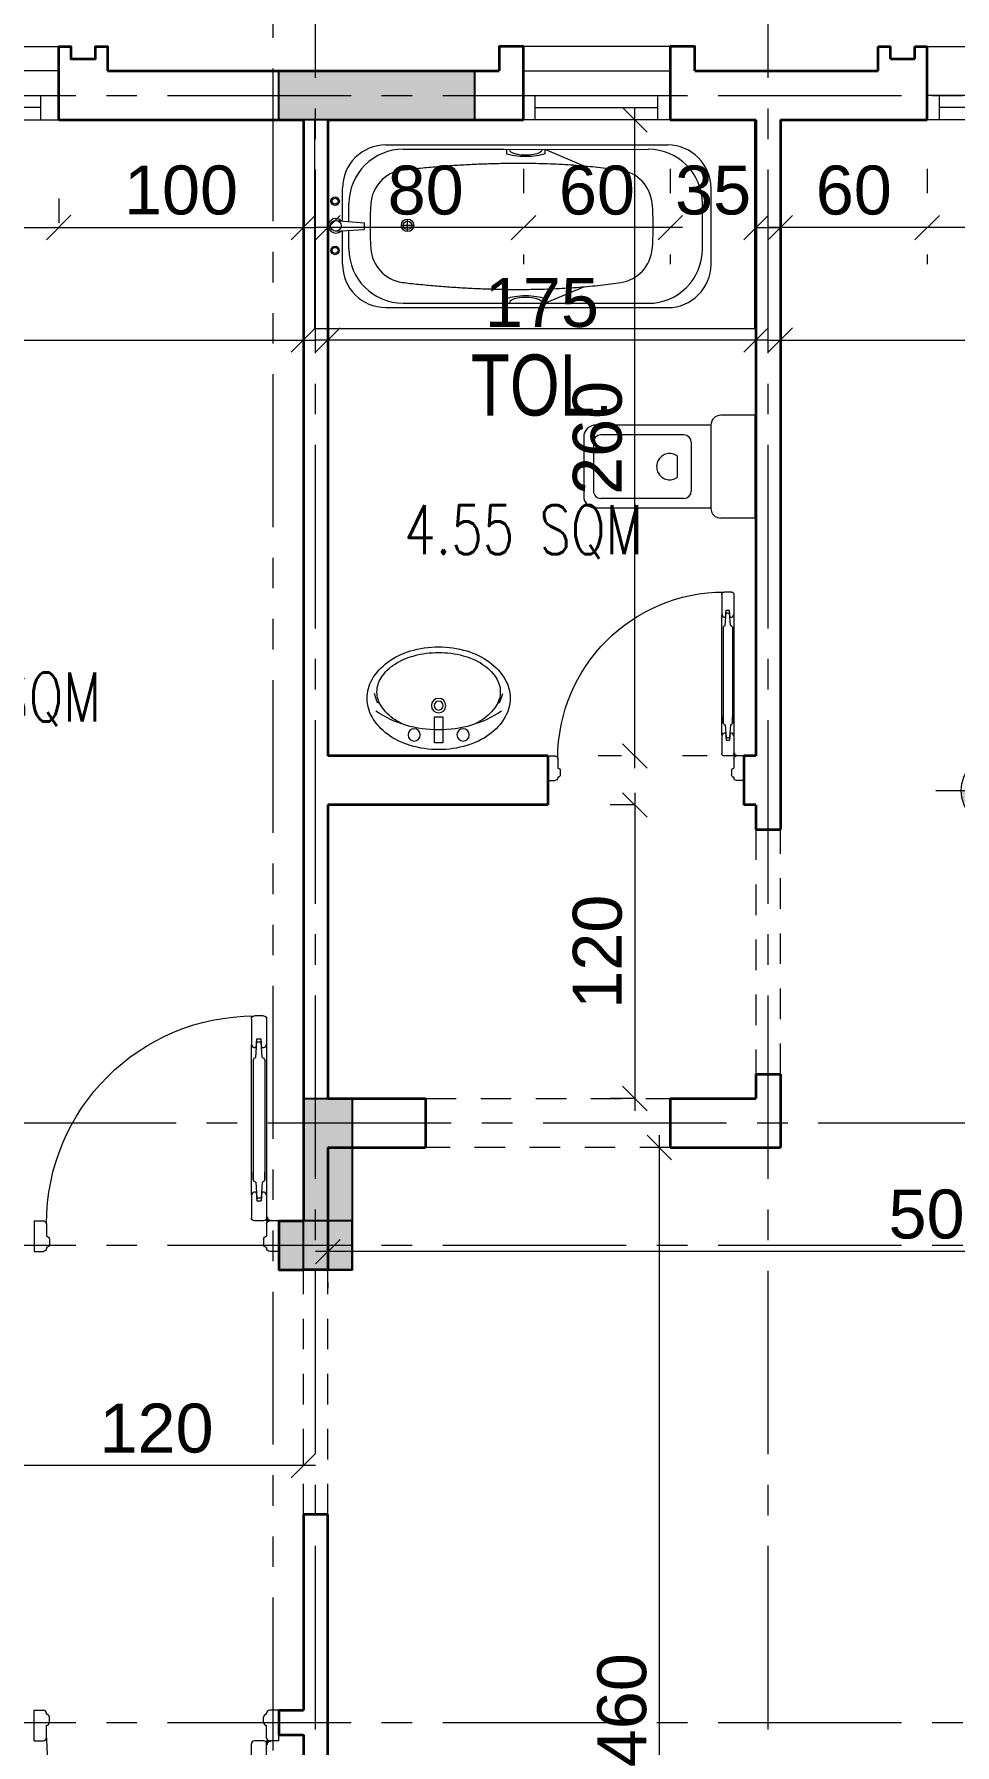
# Model space of a CAD drawing. Header units: millimetres. Extents: x -11627 to -10952, y 10244 to 10588.
# Drawn here: x -11396.24 to -11392.48, y 10465.58 to 10472.58 of the extents above; entities that cross this region are included whole.
import ezdxf

# ---------------------------------------------------------------- set-up
doc = ezdxf.new("R2010")
doc.units = ezdxf.units.MM
doc.header["$PDMODE"] = 35
for name, pattern in [('DOT', [0.25, 0, -0.25]), ('GROUND FLOOR XREF - option 3$0$FATHER FR$0$CENTER2', [1.125, 0.75, -0.125, 0.125, -0.125]), ('HIDDEN2', [0.1875, 0.125, -0.0625]), ('PHANTOM2', [1.25, 0.625, -0.125, 0.125, -0.125, 0.125, -0.125])]:
    doc.linetypes.add(name, pattern=pattern)
doc.layers.get('0').update_dxf_attribs({"lineweight": 5})
doc.layers.get('DEFPOINTS').update_dxf_attribs({"lineweight": 5})
for name, color, linetype, lineweight in [('A-AXIS LINE', 8, 'GROUND FLOOR XREF - option 3$0$FATHER FR$0$CENTER2', 0), ('A-GEN DIMS INTERNAL', 86, 'Continuous', 5), ('A-TEXT', 3, 'Continuous', 13), ('DIM IN', 191, 'Continuous', 5), ('DOORS', 30, 'Continuous', 9), ('hidden', 251, 'HIDDEN2', 5), ('PRO', 233, 'Continuous', 0), ('S-COL HATCH', 5, 'Continuous', 15), ('SANIT', 241, 'Continuous', 0), ('SECTION', 3, 'PHANTOM2', 5), ('STAIR', 34, 'Continuous', 5), ('SYMBOLS LEVEL', 233, 'Continuous', 5), ('text1', 32, 'Continuous', 9), ('WALLS', 4, 'Continuous', 35), ('Window', 57, 'Continuous', 13), ('WINDOWS', 57, 'Continuous', 13)]:
    doc.layers.add(name, color=color, linetype=linetype, lineweight=lineweight)
for name, color, linetype in [('A-SECTION LINE', 230, 'GROUND FLOOR XREF - option 3$0$FATHER FR$0$CENTER2'), ('col1', 6, 'Continuous'), ('INSERT TEXT', 1, 'Continuous')]:
    doc.layers.add(name, color=color, linetype=linetype)
doc.styles.add('GROUND FLOOR XREF - option 3$0$STYLE1', font='arial.ttf', dxfattribs={"height": 0.2})
doc.styles.add('SIMPLEX', font='romans.shx', dxfattribs={"width": 0.75})
doc.dimstyles.new('DIM 100', dxfattribs={"dimtxt": 0.2, "dimasz": 0.1, "dimexe": 0.15, "dimexo": 0.2, "dimgap": 0.05, "dimtad": 1, "dimdec": 0, "dimlfac": 100, "dimzin": 1, "dimdsep": 46, "dimtxsty": 'GROUND FLOOR XREF - option 3$0$STYLE1', "dimblk": 'OBLIQUE', "dimcen": 0.02, "dimdle": 0.05, "dimclrd": 256, "dimclre": 6, "dimclrt": 3, "dimadec": 1, "dimazin": 0, "dimtfac": 0.9, "dimtdec": 0, "dimtix": 1, "dimtofl": 0, "dimtmove": 2, "dimatfit": 3, "dimldrblk": 'ARCHTICK', "dimfxl": 1, "dimtolj": 1, "dimtzin": 12, "dimlwd": -1, "dimlwe": -1, "dimarcsym": 0})

# ---------------------------------------------------------------- blocks, each defined once
blk = doc.blocks.new('GLA')
at = {"layer": 'WALLS'}
for p, q in [((211.3978, -544.4551), (211.4478, -544.4551)), ((211.3978, -544.5551), (211.3978, -544.4551)), ((211.4478, -544.5051), (211.4478, -544.4551)), ((211.5478, -544.5051), (211.5478, -544.4551)), ((211.5478, -544.4551), (211.5978, -544.4551)), ((211.5978, -544.7551), (211.5978, -544.4551)), ((213.5978, -544.7551), (213.5978, -544.4551)), ((213.6478, -544.4551), (213.5978, -544.4551)), ((213.6478, -544.5051), (213.6478, -544.4551)), ((213.7478, -544.5051), (213.7478, -544.4551)), ((213.7978, -544.4551), (213.7478, -544.4551)), ((213.7978, -544.5551), (213.7978, -544.4551)), ((211.4478, -544.5051), (211.5478, -544.5051)), ((213.7478, -544.5051), (213.6478, -544.5051))]:
    blk.add_line(p, q, dxfattribs=at)
at = {"layer": 'WINDOWS'}
for p, q in [((211.5978, -544.4551), (213.5978, -544.4551)), ((213.5978, -544.6551), (211.5978, -544.6551)), ((211.6478, -544.7551), (211.6478, -544.6551)), ((213.5478, -544.7551), (213.5478, -544.6551)), ((213.5978, -544.7551), (211.5978, -544.7551)), ((213.5478, -544.7051), (211.6478, -544.7051))]:
    blk.add_line(p, q, dxfattribs=at)
blk = doc.blocks.new('D-P-10-80')
at = {"color": 0}
for p, q in [((0.04, 0.76), (0.04, 0.6753)), ((0.05, 0.77), (0.08, 0.77)), ((0.09, 0.76), (0.09, 0.6753)), ((0.043, 0.6753), (0.04, 0.6753)), ((0.04, 0.6753), (0.04, 0.1853)), ((0.0542, 0.6339), (0.0577, 0.6853)), ((0.0559, 0.6657), (0.0578, 0.6953)), ((0.0723, 0.6853), (0.0577, 0.6853)), ((0.0722, 0.6953), (0.0578, 0.6953)), ((0.0741, 0.6657), (0.0722, 0.6953)), ((0.0758, 0.6339), (0.0723, 0.6853)), ((0.087, 0.6753), (0.09, 0.6753)), ((0.09, 0.1853), (0.09, 0.6753)), ((0.0462, 0.6273), (0.0462, 0.2333)), ((0.0477, 0.6273), (0.0462, 0.6273)), ((0.0823, 0.6273), (0.0837, 0.6273)), ((0.0837, 0.6273), (0.0837, 0.2333)), ((0.0462, 0.2333), (0.0462, 0.2594)), ((0.0477, 0.2333), (0.0462, 0.2333)), ((0.0542, 0.2267), (0.0577, 0.1753)), ((0.0758, 0.2267), (0.0723, 0.1753)), ((0.0823, 0.2333), (0.0837, 0.2333)), ((0.0837, 0.2333), (0.0837, 0.2594)), ((0.043, 0.1853), (0.04, 0.1853)), ((0.04, 0.1853), (0.04, 0.11)), ((0.0559, 0.1949), (0.0578, 0.1653)), ((0.0723, 0.1753), (0.0577, 0.1753)), ((0.0741, 0.1949), (0.0722, 0.1653)), ((0.087, 0.1853), (0.09, 0.1853)), ((0.09, 0.1853), (0.09, 0.11)), ((0.0385, 0.1125), (0.039, 0.1125)), ((0.0722, 0.1653), (0.0578, 0.1653)), ((0, 0.1), (0.03, 0.1)), ((0, 0.1), (0, 0)), ((0.0275, 0.1015), (0.0275, 0.101)), ((0.0285, 0.1025), (0.0365, 0.1025)), ((0.0285, 0.1), (0.0375, 0.1)), ((0.0332, 0.1025), (0.0355, 0.1025)), ((0.0365, 0.1025), (0.0348, 0.1025)), ((0.0375, 0.1115), (0.0375, 0.1035)), ((0.0375, 0.1045), (0.0375, 0.1035)), ((0.0418, 0.1025), (0.0375, 0.1025)), ((0.0375, 0.1025), (0.0375, 0.0981)), ((0.04, 0.1115), (0.04, 0.1025)), ((0.04, 0.09), (0.04, 0.05)), ((0.05, 0.1), (0.08, 0.1)), ((0.76, 0.09), (0.76, 0.05)), ((0.8, 0.1), (0.77, 0.1)), ((0.8, 0.1), (0.8, 0)), ((0, 0), (0.03, 0)), ((0.04, 0.05), (0.04, 0.05)), ((0.04, 0.013), (0.04, 0.01)), ((0.05, 0.04), (0.05, 0.023)), ((0.75, 0.04), (0.75, 0.023)), ((0.76, 0.05), (0.76, 0.05)), ((0.76, 0.013), (0.76, 0.01)), ((0.8, 0), (0.77, 0))]:
    blk.add_line(p, q, dxfattribs=at)
for radius in [0.00367, 0.00201]:
    blk.add_circle((0.0375, 0.1025), radius, dxfattribs=at)
for centre, radius, start, end in [((0.05, 0.76), 0.01, 90, 180), ((0.08, 0.76), 0.01, 0, 90), ((0.08, 0.09), 0.68, 0, 90), ((0.053, 0.6753), 0.01, 180, 286.6378), ((0.077, 0.6753), 0.01, 253.3622, 0), ((0.0542, 0.6273), 0.00659, 89.3814, 180.0004), ((0.0757, 0.6273), 0.00659, 359.9999, 90.6186), ((0.0542, 0.2333), 0.00659, 179.9996, 270.6186), ((0.0757, 0.2333), 0.00659, 269.3814, 0.0001), ((0.053, 0.1853), 0.01, 73.3622, 180), ((0.077, 0.1853), 0.01, 0, 106.6378), ((0.0385, 0.1115), 0.001, 90, 180), ((0.039, 0.1115), 0.001, 0, 90), ((0.0285, 0.1015), 0.001, 90, 180), ((0.0285, 0.101), 0.001, 180, 270), ((0.03, 0.09), 0.01, 0, 90), ((0.0365, 0.1035), 0.001, 270, 0), ((0.0375, 0.1025), 0.0025, 270, 0), ((0.05, 0.11), 0.01, 180, 270), ((0.08, 0.11), 0.01, 270, 0), ((0.77, 0.09), 0.01, 90, 180), ((0.03, 0.01), 0.01, 270, 0), ((0.04, 0.04), 0.01, 0, 90), ((0.04, 0.023), 0.01, 270, 0), ((0.76, 0.04), 0.01, 90, 180), ((0.76, 0.023), 0.01, 180, 270), ((0.77, 0.01), 0.01, 180, 270)]:
    blk.add_arc(centre, radius, start, end, dxfattribs=at)
blk = doc.blocks.new('_Oblique')
at = {"color": 0, "linetype": 'ByBlock', "lineweight": -2}
blk.add_line((-0.5, -0.5), (0.5, 0.5), dxfattribs=at)
blk = doc.blocks.new('*D910')
at = {"layer": 'A-GEN DIMS INTERNAL', "color": 6, "linetype": 'DOT', "transparency": 16777216}
for p, q in [((-11399.1414, 10471.5256), (-11399.1414, 10471.4756)), ((-11395.1414, 10471.5256), (-11395.1414, 10471.4756))]:
    blk.add_line(p, q, dxfattribs=at)
at = {"layer": 'A-GEN DIMS INTERNAL', "transparency": 16777216}
blk.add_line((-11399.1914, 10471.3256), (-11395.0914, 10471.3256), dxfattribs=at)
at = {"layer": 'DEFPOINTS', "color": 0, "transparency": 16777216}
for p in [(-11399.1414, 10471.3256), (-11395.1414, 10471.3256), (-11395.1414, 10471.3256)]:
    blk.add_point(p, dxfattribs=at)
at = {"layer": 'A-GEN DIMS INTERNAL', "transparency": 16777216, "xscale": 0.1, "yscale": 0.1, "zscale": 0.1, "rotation": 180}
blk.add_blockref('_Oblique', (-11399.1414, 10471.3256), dxfattribs=at)
at = {"layer": 'A-GEN DIMS INTERNAL', "transparency": 16777216, "xscale": 0.1, "yscale": 0.1, "zscale": 0.1}
blk.add_blockref('_Oblique', (-11395.1414, 10471.3256), dxfattribs=at)
at = {"layer": 'A-GEN DIMS INTERNAL', "color": 3, "transparency": 16777216, "insert": (-11397.1414, 10471.4777), "char_height": 0.2, "attachment_point": 5, "style": 'GROUND FLOOR XREF - option 3$0$STYLE1'}
blk.add_mtext('\\A1;400', dxfattribs=at)
blk = doc.blocks.new('_ArchTick')
at = {"color": 0, "linetype": 'ByBlock', "const_width": 0.15}
blk.add_lwpolyline([(-0.5, -0.5), (0.5, 0.5)], dxfattribs=at)
blk = doc.blocks.new('*D913')
at = {"layer": 'A-GEN DIMS INTERNAL', "color": 6, "linetype": 'DOT', "transparency": 16777216}
for p, q in [((-11393.1914, 10471.5256), (-11393.1914, 10471.4756)), ((-11390.1914, 10471.5256), (-11390.1914, 10471.4756))]:
    blk.add_line(p, q, dxfattribs=at)
at = {"layer": 'A-GEN DIMS INTERNAL', "transparency": 16777216}
blk.add_line((-11393.2414, 10471.3256), (-11390.1414, 10471.3256), dxfattribs=at)
at = {"layer": 'DEFPOINTS', "color": 0, "transparency": 16777216}
for p in [(-11393.1914, 10471.3256), (-11390.1914, 10471.3256), (-11390.1914, 10471.3256)]:
    blk.add_point(p, dxfattribs=at)
at = {"layer": 'A-GEN DIMS INTERNAL', "transparency": 16777216, "xscale": 0.1, "yscale": 0.1, "zscale": 0.1, "rotation": 180}
blk.add_blockref('_Oblique', (-11393.1914, 10471.3256), dxfattribs=at)
at = {"layer": 'A-GEN DIMS INTERNAL', "transparency": 16777216, "xscale": 0.1, "yscale": 0.1, "zscale": 0.1}
blk.add_blockref('_Oblique', (-11390.1914, 10471.3256), dxfattribs=at)
at = {"layer": 'A-GEN DIMS INTERNAL', "color": 3, "transparency": 16777216, "insert": (-11391.6914, 10471.4777), "char_height": 0.2, "attachment_point": 5, "style": 'GROUND FLOOR XREF - option 3$0$STYLE1'}
blk.add_mtext('\\A1;300', dxfattribs=at)
blk = doc.blocks.new('*D914')
at = {"layer": 'A-GEN DIMS INTERNAL', "color": 6, "linetype": 'DOT', "transparency": 16777216}
for p, q in [((-11396.3414, 10466.7256), (-11396.3414, 10466.8752)), ((-11395.1414, 10466.7256), (-11395.1414, 10466.8752))]:
    blk.add_line(p, q, dxfattribs=at)
at = {"layer": 'A-GEN DIMS INTERNAL', "transparency": 16777216}
blk.add_line((-11395.0914, 10466.7252), (-11396.3914, 10466.7252), dxfattribs=at)
at = {"layer": 'DEFPOINTS', "color": 0, "transparency": 16777216}
for p in [(-11396.3414, 10466.7252), (-11396.3414, 10466.5256), (-11395.1414, 10466.5256)]:
    blk.add_point(p, dxfattribs=at)
at = {"layer": 'A-GEN DIMS INTERNAL', "transparency": 16777216, "xscale": 0.1, "yscale": 0.1, "zscale": 0.1, "rotation": 180}
blk.add_blockref('_Oblique', (-11396.3414, 10466.7252), dxfattribs=at)
at = {"layer": 'A-GEN DIMS INTERNAL', "transparency": 16777216, "xscale": 0.1, "yscale": 0.1, "zscale": 0.1}
blk.add_blockref('_Oblique', (-11395.1414, 10466.7252), dxfattribs=at)
at = {"layer": 'A-GEN DIMS INTERNAL', "color": 3, "transparency": 16777216, "insert": (-11395.7414, 10466.8773), "char_height": 0.2, "attachment_point": 5, "style": 'GROUND FLOOR XREF - option 3$0$STYLE1'}
blk.add_mtext('\\A1;120', dxfattribs=at)
blk = doc.blocks.new('*D918')
at = {"layer": 'A-GEN DIMS INTERNAL', "color": 6, "linetype": 'DOT', "transparency": 16777216}
for p, q in [((-11392.5914, 10472.0256), (-11392.5914, 10471.6352)), ((-11390.5914, 10472.0256), (-11390.5914, 10471.6352))]:
    blk.add_line(p, q, dxfattribs=at)
at = {"layer": 'A-GEN DIMS INTERNAL', "transparency": 16777216}
blk.add_line((-11390.5414, 10471.7852), (-11392.6414, 10471.7852), dxfattribs=at)
at = {"layer": 'DEFPOINTS', "color": 0, "transparency": 16777216}
for p in [(-11392.5914, 10472.2256), (-11390.5914, 10472.2256), (-11392.5914, 10471.7852)]:
    blk.add_point(p, dxfattribs=at)
at = {"layer": 'A-GEN DIMS INTERNAL', "transparency": 16777216, "xscale": 0.1, "yscale": 0.1, "zscale": 0.1, "rotation": 180}
blk.add_blockref('_Oblique', (-11392.5914, 10471.7852), dxfattribs=at)
at = {"layer": 'A-GEN DIMS INTERNAL', "transparency": 16777216, "xscale": 0.1, "yscale": 0.1, "zscale": 0.1}
blk.add_blockref('_Oblique', (-11390.5914, 10471.7852), dxfattribs=at)
at = {"layer": 'A-GEN DIMS INTERNAL', "color": 3, "transparency": 16777216, "insert": (-11391.5914, 10471.9373), "char_height": 0.2, "attachment_point": 5, "style": 'GROUND FLOOR XREF - option 3$0$STYLE1'}
blk.add_mtext('\\A1;200', dxfattribs=at)
blk = doc.blocks.new('*D919')
at = {"layer": 'A-GEN DIMS INTERNAL', "color": 6, "linetype": 'DOT', "transparency": 16777216}
for p, q in [((-11393.1914, 10472.0256), (-11393.1914, 10471.6352)), ((-11392.5914, 10472.0256), (-11392.5914, 10471.6352))]:
    blk.add_line(p, q, dxfattribs=at)
at = {"layer": 'A-GEN DIMS INTERNAL', "transparency": 16777216}
blk.add_line((-11392.5414, 10471.7852), (-11393.2414, 10471.7852), dxfattribs=at)
at = {"layer": 'DEFPOINTS', "color": 0, "transparency": 16777216}
for p in [(-11393.1914, 10472.2256), (-11392.5914, 10472.2256), (-11393.1914, 10471.7852)]:
    blk.add_point(p, dxfattribs=at)
at = {"layer": 'A-GEN DIMS INTERNAL', "transparency": 16777216, "xscale": 0.1, "yscale": 0.1, "zscale": 0.1, "rotation": 180}
blk.add_blockref('_Oblique', (-11393.1914, 10471.7852), dxfattribs=at)
at = {"layer": 'A-GEN DIMS INTERNAL', "transparency": 16777216, "xscale": 0.1, "yscale": 0.1, "zscale": 0.1}
blk.add_blockref('_Oblique', (-11392.5914, 10471.7852), dxfattribs=at)
at = {"layer": 'A-GEN DIMS INTERNAL', "color": 3, "transparency": 16777216, "insert": (-11392.8914, 10471.9373), "char_height": 0.2, "attachment_point": 5, "style": 'GROUND FLOOR XREF - option 3$0$STYLE1'}
blk.add_mtext('\\A1;60', dxfattribs=at)
blk = doc.blocks.new('*D934')
at = {"layer": 'A-GEN DIMS INTERNAL', "color": 6, "linetype": 'DOT', "transparency": 16777216}
for p, q in [((-11395.0414, 10471.3187), (-11395.0414, 10471.4756)), ((-11393.2914, 10471.3187), (-11393.2914, 10471.4756))]:
    blk.add_line(p, q, dxfattribs=at)
at = {"layer": 'A-GEN DIMS INTERNAL', "transparency": 16777216}
blk.add_line((-11393.2414, 10471.3256), (-11395.0914, 10471.3256), dxfattribs=at)
at = {"layer": 'DEFPOINTS', "color": 0, "transparency": 16777216}
for p in [(-11395.0414, 10471.3256), (-11395.0414, 10471.1187), (-11393.2914, 10471.1187)]:
    blk.add_point(p, dxfattribs=at)
at = {"layer": 'A-GEN DIMS INTERNAL', "transparency": 16777216, "xscale": 0.1, "yscale": 0.1, "zscale": 0.1, "rotation": 180}
blk.add_blockref('_Oblique', (-11395.0414, 10471.3256), dxfattribs=at)
at = {"layer": 'A-GEN DIMS INTERNAL', "transparency": 16777216, "xscale": 0.1, "yscale": 0.1, "zscale": 0.1}
blk.add_blockref('_Oblique', (-11393.2914, 10471.3256), dxfattribs=at)
at = {"layer": 'A-GEN DIMS INTERNAL', "color": 3, "transparency": 16777216, "insert": (-11394.1664, 10471.4777), "char_height": 0.2, "attachment_point": 5, "style": 'GROUND FLOOR XREF - option 3$0$STYLE1'}
blk.add_mtext('\\A1;175', dxfattribs=at)
blk = doc.blocks.new('*D935')
at = {"layer": 'A-GEN DIMS INTERNAL', "transparency": 16777216}
blk.add_line((-11393.7865, 10469.5756), (-11393.7865, 10472.2756), dxfattribs=at)
at = {"layer": 'A-GEN DIMS INTERNAL', "color": 6, "linetype": 'DOT', "transparency": 16777216}
for p, q in [((-11393.4914, 10472.2256), (-11393.9365, 10472.2256)), ((-11393.4914, 10469.6256), (-11393.9365, 10469.6256))]:
    blk.add_line(p, q, dxfattribs=at)
at = {"layer": 'DEFPOINTS', "color": 0, "transparency": 16777216}
for p in [(-11393.7865, 10472.2256), (-11393.2914, 10472.2256), (-11393.2914, 10469.6256)]:
    blk.add_point(p, dxfattribs=at)
at = {"layer": 'A-GEN DIMS INTERNAL', "transparency": 16777216, "xscale": 0.1, "yscale": 0.1, "zscale": 0.1}
for p, rotation in [((-11393.7865, 10472.2256), 90), ((-11393.7865, 10469.6256), 270)]:
    blk.add_blockref('_Oblique', p, dxfattribs=dict(at, rotation=rotation))
at = {"layer": 'A-GEN DIMS INTERNAL', "color": 3, "transparency": 16777216, "insert": (-11393.9386, 10470.9256), "char_height": 0.2, "attachment_point": 5, "rotation": 90, "style": 'GROUND FLOOR XREF - option 3$0$STYLE1'}
blk.add_mtext('\\A1;260', dxfattribs=at)
blk = doc.blocks.new('*D936')
at = {"layer": 'A-GEN DIMS INTERNAL', "color": 6, "linetype": 'DOT', "transparency": 16777216}
for p, q in [((-11393.7875, 10469.4256), (-11393.9365, 10469.4256)), ((-11393.7875, 10468.2256), (-11393.9365, 10468.2256))]:
    blk.add_line(p, q, dxfattribs=at)
at = {"layer": 'A-GEN DIMS INTERNAL', "transparency": 16777216}
blk.add_line((-11393.7865, 10469.4756), (-11393.7865, 10468.1756), dxfattribs=at)
at = {"layer": 'DEFPOINTS', "color": 0, "transparency": 16777216}
for p in [(-11393.5875, 10469.4256), (-11393.7865, 10468.2256), (-11393.5875, 10468.2256)]:
    blk.add_point(p, dxfattribs=at)
at = {"layer": 'A-GEN DIMS INTERNAL', "transparency": 16777216, "xscale": 0.1, "yscale": 0.1, "zscale": 0.1}
for p, rotation in [((-11393.7865, 10469.4256), 90), ((-11393.7865, 10468.2256), 270)]:
    blk.add_blockref('_Oblique', p, dxfattribs=dict(at, rotation=rotation))
at = {"layer": 'A-GEN DIMS INTERNAL', "color": 3, "transparency": 16777216, "insert": (-11393.9386, 10468.8256), "char_height": 0.2, "attachment_point": 5, "rotation": 90, "style": 'GROUND FLOOR XREF - option 3$0$STYLE1'}
blk.add_mtext('\\A1;120', dxfattribs=at)
blk = doc.blocks.new('*D937')
at = {"layer": 'A-GEN DIMS INTERNAL', "color": 6, "linetype": 'DOT', "transparency": 16777216}
for p, q in [((-11393.6414, 10472.0256), (-11393.6414, 10471.6352)), ((-11393.2914, 10472.0256), (-11393.2914, 10471.6352))]:
    blk.add_line(p, q, dxfattribs=at)
at = {"layer": 'A-GEN DIMS INTERNAL', "transparency": 16777216}
for p, q in [((-11393.6414, 10471.7852), (-11393.7414, 10471.7852)), ((-11393.2914, 10471.7852), (-11393.1914, 10471.7852))]:
    blk.add_line(p, q, dxfattribs=at)
at = {"layer": 'DEFPOINTS', "color": 0, "transparency": 16777216}
for p in [(-11393.6414, 10472.2256), (-11393.2914, 10472.2256), (-11393.6414, 10471.7852)]:
    blk.add_point(p, dxfattribs=at)
at = {"layer": 'A-GEN DIMS INTERNAL', "transparency": 16777216, "xscale": 0.1, "yscale": 0.1, "zscale": 0.1}
blk.add_blockref('_Oblique', (-11393.6414, 10471.7852), dxfattribs=at)
at = {"layer": 'A-GEN DIMS INTERNAL', "transparency": 16777216, "xscale": 0.1, "yscale": 0.1, "zscale": 0.1, "rotation": 180}
blk.add_blockref('_Oblique', (-11393.2914, 10471.7852), dxfattribs=at)
at = {"layer": 'A-GEN DIMS INTERNAL', "color": 3, "transparency": 16777216, "insert": (-11393.4664, 10471.9374), "char_height": 0.2, "attachment_point": 5, "style": 'GROUND FLOOR XREF - option 3$0$STYLE1'}
blk.add_mtext('\\A1;35', dxfattribs=at)
blk = doc.blocks.new('*D938')
at = {"layer": 'A-GEN DIMS INTERNAL', "color": 6, "linetype": 'DOT', "transparency": 16777216}
for p, q in [((-11394.2414, 10472.0256), (-11394.2414, 10471.6352)), ((-11393.6414, 10472.0256), (-11393.6414, 10471.6352))]:
    blk.add_line(p, q, dxfattribs=at)
at = {"layer": 'A-GEN DIMS INTERNAL', "transparency": 16777216}
blk.add_line((-11393.5914, 10471.7852), (-11394.2914, 10471.7852), dxfattribs=at)
at = {"layer": 'DEFPOINTS', "color": 0, "transparency": 16777216}
for p in [(-11394.2414, 10472.2256), (-11393.6414, 10472.2256), (-11394.2414, 10471.7852)]:
    blk.add_point(p, dxfattribs=at)
at = {"layer": 'A-GEN DIMS INTERNAL', "transparency": 16777216, "xscale": 0.1, "yscale": 0.1, "zscale": 0.1, "rotation": 180}
blk.add_blockref('_Oblique', (-11394.2414, 10471.7852), dxfattribs=at)
at = {"layer": 'A-GEN DIMS INTERNAL', "transparency": 16777216, "xscale": 0.1, "yscale": 0.1, "zscale": 0.1}
blk.add_blockref('_Oblique', (-11393.6414, 10471.7852), dxfattribs=at)
at = {"layer": 'A-GEN DIMS INTERNAL', "color": 3, "transparency": 16777216, "insert": (-11393.9414, 10471.9373), "char_height": 0.2, "attachment_point": 5, "style": 'GROUND FLOOR XREF - option 3$0$STYLE1'}
blk.add_mtext('\\A1;60', dxfattribs=at)
blk = doc.blocks.new('*D939')
at = {"layer": 'A-GEN DIMS INTERNAL', "color": 6, "linetype": 'DOT', "transparency": 16777216}
for p, q in [((-11395.0414, 10472.0256), (-11395.0414, 10471.6352)), ((-11394.2414, 10472.0256), (-11394.2414, 10471.6352))]:
    blk.add_line(p, q, dxfattribs=at)
at = {"layer": 'A-GEN DIMS INTERNAL', "transparency": 16777216}
blk.add_line((-11394.1914, 10471.7852), (-11395.0914, 10471.7852), dxfattribs=at)
at = {"layer": 'DEFPOINTS', "color": 0, "transparency": 16777216}
for p in [(-11395.0414, 10472.2256), (-11394.2414, 10472.2256), (-11395.0414, 10471.7852)]:
    blk.add_point(p, dxfattribs=at)
at = {"layer": 'A-GEN DIMS INTERNAL', "transparency": 16777216, "xscale": 0.1, "yscale": 0.1, "zscale": 0.1, "rotation": 180}
blk.add_blockref('_Oblique', (-11395.0414, 10471.7852), dxfattribs=at)
at = {"layer": 'A-GEN DIMS INTERNAL', "transparency": 16777216, "xscale": 0.1, "yscale": 0.1, "zscale": 0.1}
blk.add_blockref('_Oblique', (-11394.2414, 10471.7852), dxfattribs=at)
at = {"layer": 'A-GEN DIMS INTERNAL', "color": 3, "transparency": 16777216, "insert": (-11394.6414, 10471.9373), "char_height": 0.2, "attachment_point": 5, "style": 'GROUND FLOOR XREF - option 3$0$STYLE1'}
blk.add_mtext('\\A1;80', dxfattribs=at)
blk = doc.blocks.new('A$C1227080D')
at = {"layer": 'SYMBOLS LEVEL'}
blk.add_lwpolyline([(0.2925, 0.21, 0.131574), (0.272, 0.2865, 0.10661), (0.2068, 0.3585, 0.083598), (0.1157, 0.4032, 0.07239), (0, 0.42, 0.07239), (-0.1157, 0.4032, 0.083598), (-0.2068, 0.3585, 0.10661), (-0.272, 0.2865, 0.131574), (-0.2925, 0.21, 0.131574), (-0.272, 0.1335, 0.10661), (-0.2068, 0.0615, 0.083598), (-0.1157, 0.0168, 0.07239), (0, 0, 0.07239), (0.1157, 0.0168, 0.083598), (0.2068, 0.0615, 0.10661), (0.272, 0.1335, 0.131574)], format="xyb", close=True, dxfattribs=at)
for points in [[(0.1391, 0.1014, 0.040392), (0.1783, 0.1222, 0.107175), (0.2351, 0.1787, 0.144796), (0.2521, 0.2361, 0.144796), (0.2351, 0.2935, 0.107175), (0.1783, 0.35, 0.077612), (0.1006, 0.384, 0.064769), (0, 0.3971, 0.064769), (-0.1006, 0.384, 0.077612), (-0.1783, 0.35, 0.107175), (-0.2351, 0.2935, 0.144796), (-0.2521, 0.2361, 0.144796), (-0.2351, 0.1787, 0.107175), (-0.1783, 0.1222, 0.040392), (-0.1391, 0.1014, 0.064769)], [(-0.2565, 0.1567, 0.147437), (0, 0.0807, 0.147437), (0.2565, 0.1567)]]:
    blk.add_lwpolyline(points, format="xyb", dxfattribs=at)
for points in [[(-0.241, 0.1891), (-0.2508, 0.1945), (-0.2625, 0.2296)], [(0.241, 0.1891), (0.2508, 0.1945), (0.2625, 0.2296)]]:
    blk.add_lwpolyline(points, dxfattribs=at)
blk.add_lwpolyline([(-0.0171, 0.1345), (-0.0171, 0.0278), (0.0171, 0.0278), (0.0171, 0.1345)], close=True, dxfattribs=at)
for centre, radius in [((0, 0.18), 0.0297), ((0, 0.18), 0.018), ((-0.1, 0.06), 0.0251), ((0.1, 0.06), 0.0251)]:
    blk.add_circle(centre, radius, dxfattribs=at)
blk = doc.blocks.new('*D966')
at = {"layer": 'A-GEN DIMS INTERNAL', "color": 6, "linetype": 'DOT', "transparency": 16777216}
for p, q in [((-11395.0414, 10467.8256), (-11395.0414, 10467.4501)), ((-11389.9914, 10467.8256), (-11389.9914, 10467.4501))]:
    blk.add_line(p, q, dxfattribs=at)
at = {"layer": 'A-GEN DIMS INTERNAL', "transparency": 16777216}
blk.add_line((-11389.9414, 10467.6001), (-11395.0914, 10467.6001), dxfattribs=at)
at = {"layer": 'DEFPOINTS', "color": 0, "transparency": 16777216}
for p in [(-11395.0414, 10468.0256), (-11389.9914, 10468.0256), (-11395.0414, 10467.6001)]:
    blk.add_point(p, dxfattribs=at)
at = {"layer": 'A-GEN DIMS INTERNAL', "transparency": 16777216, "xscale": 0.1, "yscale": 0.1, "zscale": 0.1, "rotation": 180}
blk.add_blockref('_Oblique', (-11395.0414, 10467.6001), dxfattribs=at)
at = {"layer": 'A-GEN DIMS INTERNAL', "transparency": 16777216, "xscale": 0.1, "yscale": 0.1, "zscale": 0.1}
blk.add_blockref('_Oblique', (-11389.9914, 10467.6001), dxfattribs=at)
at = {"layer": 'A-GEN DIMS INTERNAL', "color": 3, "transparency": 16777216, "insert": (-11392.5164, 10467.7522), "char_height": 0.2, "attachment_point": 5, "style": 'GROUND FLOOR XREF - option 3$0$STYLE1'}
blk.add_mtext('\\A1;505', dxfattribs=at)
blk = doc.blocks.new('DDW')
at = {"layer": 'SYMBOLS LEVEL'}
h = blk.add_hatch(color=256, dxfattribs=at)
edge = h.paths.add_edge_path()
edge.add_line((-11621.43, 10035.1153), (-11621.43, 10034.9745))
edge.add_line((-11621.43, 10034.9745), (-11621.2892, 10034.9745))
edge.add_arc((-11621.43, 10034.9745), 0.1408, 0, 90)
edge = h.paths.add_edge_path()
edge.add_line((-11621.43, 10034.8337), (-11621.43, 10034.9745))
edge.add_line((-11621.43, 10034.9745), (-11621.5709, 10034.9745))
edge.add_arc((-11621.43, 10034.9745), 0.1408, 180, 270)
for p, q in [((-11621.43, 10034.7402), (-11621.43, 10035.2088)), ((-11621.6737, 10034.9745), (-11620.5802, 10034.9745))]:
    blk.add_line(p, q, dxfattribs=at)
blk.add_circle((-11621.43, 10034.9745), 0.1408, dxfattribs=at)
blk = doc.blocks.new('1220')
at = {"layer": 'SECTION'}
blk.add_line((-11265.1899, 10179.0612), (-11265.1899, 10204.6405), dxfattribs=at)
blk = doc.blocks.new('TGTGTGTGTGTGTG')
at = {"layer": 'A-AXIS LINE'}
for p, q in [((-11392.0385, 10474.272), (-11392.0385, 10449.6118)), ((-11390.1885, 10474.272), (-11390.1885, 10449.6118)), ((-11398.2667, 10472.3256), (-11373.8915, 10472.3256)), ((-11397.857, 10468.1256), (-11373.8915, 10468.1256)), ((-11398.2667, 10467.6256), (-11373.8915, 10467.6256)), ((-11398.2667, 10465.6756), (-11373.8915, 10465.6756))]:
    blk.add_line(p, q, dxfattribs=at)
blk = doc.blocks.new('*D1114')
at = {"layer": 'A-GEN DIMS INTERNAL', "transparency": 16777216}
blk.add_line((-11393.6865, 10468.0756), (-11393.6865, 10463.3756), dxfattribs=at)
at = {"layer": 'A-GEN DIMS INTERNAL', "color": 6, "linetype": 'DOT', "transparency": 16777216}
for p, q in [((-11393.5783, 10468.0256), (-11393.5365, 10468.0256)), ((-11393.5724, 10463.4256), (-11393.8365, 10463.4256))]:
    blk.add_line(p, q, dxfattribs=at)
at = {"layer": 'DEFPOINTS', "color": 0, "transparency": 16777216}
for p in [(-11393.7783, 10468.0256), (-11393.6865, 10463.4256), (-11393.3724, 10463.4256)]:
    blk.add_point(p, dxfattribs=at)
at = {"layer": 'A-GEN DIMS INTERNAL', "transparency": 16777216, "xscale": 0.1, "yscale": 0.1, "zscale": 0.1}
for p, rotation in [((-11393.6865, 10468.0256), 90), ((-11393.6865, 10463.4256), 270)]:
    blk.add_blockref('_Oblique', p, dxfattribs=dict(at, rotation=rotation))
at = {"layer": 'A-GEN DIMS INTERNAL', "color": 3, "transparency": 16777216, "insert": (-11393.8386, 10465.7256), "char_height": 0.2, "attachment_point": 5, "rotation": 90, "style": 'GROUND FLOOR XREF - option 3$0$STYLE1'}
blk.add_mtext('\\A1;460', dxfattribs=at)
blk = doc.blocks.new('gcol')
at = {"layer": 'S-COL HATCH', "linetype": 'Continuous'}
h = blk.add_hatch(color=256, dxfattribs=at)
h.dxf.hatch_style = 1
h.paths.add_polyline_path([(47.5393, 22.2), (47.5393, 22), (46.7393, 22), (46.7393, 22.2)])
h = blk.add_hatch(color=256, dxfattribs=at)
h.dxf.hatch_style = 1
h.paths.add_polyline_path([(46.8393, 18), (47.0393, 18), (47.0393, 17.3), (46.8393, 17.3)])
h = blk.add_hatch(color=256, dxfattribs=at)
h.dxf.hatch_style = 1
h.paths.add_polyline_path([(47.0393, 17.3), (47.0393, 17.5), (46.7393, 17.5), (46.7393, 17.3)])
at = {"layer": 'col1'}
for points in [[(47.5393, 22.2), (47.5393, 22), (46.7393, 22), (46.7393, 22.2)], [(46.8393, 18), (47.0393, 18), (47.0393, 17.3), (46.8393, 17.3)], [(47.0393, 17.3), (47.0393, 17.5), (46.7393, 17.5), (46.7393, 17.3)]]:
    blk.add_lwpolyline(points, close=True, dxfattribs=at)
blk = doc.blocks.new('w1')
at = {"layer": 'WALLS'}
for p, q in [((0.2, 1), (0, 1)), ((0, -1), (0.2, -1))]:
    blk.add_line(p, q, dxfattribs=at)
for points in [[(0.2, 1.2), (0.3, 1.2), (0.3, 1.15), (0.25, 1.15), (0.25, 1.05), (0.3, 1.05), (0.3, 1), (0.2, 1)], [(0.2, -1), (0.3, -1), (0.3, -1.05), (0.25, -1.05), (0.25, -1.15), (0.3, -1.15), (0.3, -1.2), (0.2, -1.2)]]:
    blk.add_lwpolyline(points, dxfattribs=at)
at = {"layer": 'Window'}
for p, q in [((0, 1), (0, -1)), ((0.1, 1), (0.1, -1)), ((0.2, -1), (0.2, 1)), ((0.3, 1), (0.3, -1)), ((0.1, 0.9406), (0, 0.9406)), ((0.05, -0.9254), (0.05, 0.9406)), ((0.1, -0.9254), (0, -0.9254))]:
    blk.add_line(p, q, dxfattribs=at)
blk = doc.blocks.new('*D1240')
at = {"layer": 'A-GEN DIMS INTERNAL', "color": 6, "linetype": 'DOT', "transparency": 16777216}
for p, q in [((-11398.1414, 10471.9041), (-11398.1414, 10471.6354)), ((-11396.1414, 10471.9041), (-11396.1414, 10471.6354))]:
    blk.add_line(p, q, dxfattribs=at)
at = {"layer": 'A-GEN DIMS INTERNAL', "transparency": 16777216}
blk.add_line((-11398.1914, 10471.7854), (-11396.0914, 10471.7854), dxfattribs=at)
at = {"layer": 'DEFPOINTS', "color": 0, "transparency": 16777216}
for p in [(-11398.1414, 10472.1041), (-11396.1414, 10472.1041), (-11396.1414, 10471.7854)]:
    blk.add_point(p, dxfattribs=at)
at = {"layer": 'A-GEN DIMS INTERNAL', "transparency": 16777216, "xscale": 0.1, "yscale": 0.1, "zscale": 0.1, "rotation": 180}
blk.add_blockref('_Oblique', (-11398.1414, 10471.7854), dxfattribs=at)
at = {"layer": 'A-GEN DIMS INTERNAL', "transparency": 16777216, "xscale": 0.1, "yscale": 0.1, "zscale": 0.1}
blk.add_blockref('_Oblique', (-11396.1414, 10471.7854), dxfattribs=at)
at = {"layer": 'A-GEN DIMS INTERNAL', "color": 3, "transparency": 16777216, "insert": (-11397.1414, 10471.9375), "char_height": 0.2, "attachment_point": 5, "style": 'GROUND FLOOR XREF - option 3$0$STYLE1'}
blk.add_mtext('\\A1;200', dxfattribs=at)
blk = doc.blocks.new('*D1241')
at = {"layer": 'A-GEN DIMS INTERNAL', "color": 6, "linetype": 'DOT', "transparency": 16777216}
for p, q in [((-11396.1414, 10471.9041), (-11396.1414, 10471.6354)), ((-11395.1414, 10471.9041), (-11395.1414, 10471.6354))]:
    blk.add_line(p, q, dxfattribs=at)
at = {"layer": 'A-GEN DIMS INTERNAL', "transparency": 16777216}
blk.add_line((-11396.1914, 10471.7854), (-11395.0914, 10471.7854), dxfattribs=at)
at = {"layer": 'DEFPOINTS', "color": 0, "transparency": 16777216}
for p in [(-11396.1414, 10472.1041), (-11395.1414, 10472.1041), (-11395.1414, 10471.7854)]:
    blk.add_point(p, dxfattribs=at)
at = {"layer": 'A-GEN DIMS INTERNAL', "transparency": 16777216, "xscale": 0.1, "yscale": 0.1, "zscale": 0.1, "rotation": 180}
blk.add_blockref('_Oblique', (-11396.1414, 10471.7854), dxfattribs=at)
at = {"layer": 'A-GEN DIMS INTERNAL', "transparency": 16777216, "xscale": 0.1, "yscale": 0.1, "zscale": 0.1}
blk.add_blockref('_Oblique', (-11395.1414, 10471.7854), dxfattribs=at)
at = {"layer": 'A-GEN DIMS INTERNAL', "color": 3, "transparency": 16777216, "insert": (-11395.6414, 10471.9375), "char_height": 0.2, "attachment_point": 5, "style": 'GROUND FLOOR XREF - option 3$0$STYLE1'}
blk.add_mtext('\\A1;100', dxfattribs=at)
blk = doc.blocks.new('SDADADAA')
at = {"layer": 'PRO'}
for p, q in [((49.6527, 20.3426), (49.6527, 19.4426)), ((49.6527, 20.3426), (49.6527, 19.4426)), ((51.5527, 20.3426), (49.6527, 20.3426)), ((51.5527, 19.4426), (51.5527, 20.3426)), ((51.2451, 20.2522), (50.0291, 20.2522)), ((51.1703, 20.2335), (50.1132, 20.2335)), ((50.5587, 20.2335), (50.3904, 20.1624)), ((50.5587, 20.2335), (50.5587, 20.2143)), ((50.5726, 20.2335), (50.5726, 20.2308)), ((50.7109, 20.2335), (50.7109, 20.2308)), ((50.7248, 20.2335), (50.7248, 20.2143)), ((49.842, 20.0651), (49.842, 19.7377)), ((49.8794, 19.9996), (49.8794, 19.8032)), ((51.4041, 19.9996), (51.4041, 19.9189)), ((51.4322, 20.0651), (51.4322, 19.9204)), ((51.1244, 19.8977), (51.1781, 19.8977)), ((51.1513, 19.9246), (51.1513, 19.8708)), ((51.4618, 19.9221), (51.3386, 19.9153)), ((51.461, 19.8764), (51.3386, 19.8872)), ((51.4041, 19.8814), (51.4041, 19.8032)), ((51.4322, 19.8789), (51.4322, 19.7377)), ((50.5587, 19.5694), (50.3904, 19.6405)), ((50.7359, 19.5694), (50.1132, 19.5694)), ((50.5587, 19.5694), (50.5587, 19.5885)), ((50.5726, 19.5694), (50.5726, 19.5721)), ((50.7109, 19.5694), (50.7109, 19.5721)), ((50.7248, 19.5694), (50.7248, 19.5885)), ((51.1703, 19.5694), (50.7353, 19.5694)), ((50.7359, 19.5506), (50.0291, 19.5506)), ((51.2451, 19.5506), (50.7353, 19.5506)), ((49.6527, 19.4426), (51.5527, 19.4426))]:
    blk.add_line(p, q, dxfattribs=at)
for centre, radius in [((51.4643, 20.0057), 0.0185), ((51.4643, 20.0057), 0.0129), ((51.1513, 19.8977), 0.0269), ((51.1513, 19.8977), 0.0185), ((51.461, 19.8996), 0.0232), ((51.4643, 19.7935), 0.0185), ((51.4643, 19.7935), 0.0129)]:
    blk.add_circle(centre, radius, dxfattribs=at)
for centre, radius, start, end in [((50.0291, 20.0651), 0.1871, 90, 180), ((50.1132, 19.9996), 0.2339, 90, 180), ((51.1703, 19.9996), 0.2339, 0, 90), ((51.2451, 20.0651), 0.1871, 0, 90), ((50.2551, 19.9866), 0.159, 98.55641, 176.08629), ((51.1515, 19.9866), 0.159, 3.91371, 81.44359), ((51.461, 19.8996), 0.0316, 221.89956, 138.0583), ((50.1132, 19.8032), 0.2339, 180, 270), ((50.2551, 19.8162), 0.159, 183.91371, 261.44359), ((51.1703, 19.8032), 0.2339, 270, 0), ((51.1515, 19.8162), 0.159, 278.55641, 356.08629), ((50.0291, 19.7377), 0.1871, 180, 270), ((51.2451, 19.7377), 0.1871, 270, 0)]:
    blk.add_arc(centre, radius, start, end, dxfattribs=at)
for centre, major_axis, ratio, start_param, end_param in [((50.6418, 20.2301), (0.0692, 0), 0.31892, 3.141593, 6.314743), ((50.6418, 20.2335), (-0.1045, 0), 0.302474, 0.651895, 2.489698), ((51.0078, 19.9014), (0, 0.6913), 0.47861, 4.691856, 4.732463)]:
    blk.add_ellipse(centre, major_axis=major_axis, ratio=ratio, start_param=start_param, end_param=end_param, dxfattribs=at)
at = {"layer": 'PRO', "extrusion": (0, 0, -1)}
for centre, major_axis, ratio, start_param, end_param in [((50.6418, 19.5694), (0.1045, 0), 0.302474, 3.793487, 5.631291), ((50.6418, 19.5728), (-0.0692, 0), 0.31892, 0, 3.173151)]:
    blk.add_ellipse(centre, major_axis=major_axis, ratio=ratio, start_param=start_param, end_param=end_param, dxfattribs=at)
at = {"layer": 'PRO'}
for points, weights in [([(51.1751, 20.1439), (50.6418, 20.2056), (50.2314, 20.1439)], [1, 0.94315169686, 1]), ([(50.0964, 19.8054), (50.0899, 19.9014), (50.0964, 19.9975)], [1, 0.992545863237, 1]), ([(51.3101, 19.8054), (51.3167, 19.9014), (51.3101, 19.9975)], [1, 0.992545863236, 1]), ([(51.1751, 19.659), (50.6418, 19.5973), (50.2314, 19.659)], [1, 0.94315169686, 1])]:
    blk.add_rational_spline(points, weights, degree=2, dxfattribs=at)
blk = doc.blocks.new('A$C29A4714D')
at = {"layer": 'SYMBOLS LEVEL'}
for p, q in [((-0.21, 0), (-0.21, -0.14)), ((-0.21, 0), (0.21, 0)), ((0.21, 0), (0.21, -0.14)), ((-0.17, -0.18), (0.17, -0.18)), ((-0.17, -0.18), (-0.17, -0.65)), ((0.17, -0.18), (0.17, -0.65)), ((-0.1, -0.26), (0.1, -0.26)), ((-0.13, -0.29), (-0.13, -0.63)), ((-0.0439, -0.3185), (0.0439, -0.3185)), ((0.13, -0.29), (0.13, -0.63)), ((-0.1, -0.66), (0.1, -0.66)), ((-0.12, -0.7), (0.12, -0.7))]:
    blk.add_line(p, q, dxfattribs=at)
blk.add_lwpolyline([(-0.0439, -0.3185, 0.054167), (-0.0494, -0.3285, 0.099427), (-0.0535, -0.3488, 0.099427), (-0.0494, -0.369, 0.098874), (-0.0378, -0.3862, 0.098102), (-0.0205, -0.3977, 0.097563), (0, -0.4017, 0.097563), (0.0205, -0.3977, 0.098102), (0.0378, -0.3862, 0.098874), (0.0494, -0.369, 0.099427), (0.0535, -0.3488, 0.099427), (0.0494, -0.3285, 0.054167), (0.0439, -0.3185, 0.098102)], format="xyb", dxfattribs=at)
for centre, radius, start, end in [((-0.17, -0.14), 0.04, 180, 270), ((0.17, -0.14), 0.04, 270, 0), ((-0.1, -0.29), 0.03, 90, 180), ((0.1, -0.29), 0.03, 0, 90), ((-0.12, -0.65), 0.05, 180, 270), ((-0.1, -0.63), 0.03, 180, 270), ((0.1, -0.63), 0.03, 270, 0), ((0.12, -0.65), 0.05, 270, 0)]:
    blk.add_arc(centre, radius, start, end, dxfattribs=at)

msp = doc.modelspace()

# ---------------------------------------------------------------- linework, layer by layer
at = {"layer": 'hidden'}
for p, q in [((-11393.2914, 10469.3256), (-11393.2914, 10468.3256)), ((-11393.1914, 10468.3256), (-11393.1914, 10469.3256)), ((-11394.6414, 10468.2256), (-11393.6414, 10468.2256)), ((-11393.6414, 10468.0256), (-11394.6414, 10468.0256)), ((-11395.1414, 10466.5256), (-11395.1414, 10467.5256)), ((-11395.0414, 10466.5256), (-11395.0414, 10467.5256))]:
    msp.add_line(p, q, dxfattribs=at)
at = {"layer": 'SANIT'}
msp.add_line((-11393.6414, 10472.5256), (-11394.2414, 10472.5256), dxfattribs=at)
at = {"layer": 'WALLS'}
for p, q in [((-11395.9414, 10472.4256), (-11394.3414, 10472.4256)), ((-11395.9414, 10472.4256), (-11394.3414, 10472.4256)), ((-11394.2414, 10472.2256), (-11394.2414, 10472.4256)), ((-11393.6414, 10472.4256), (-11393.6414, 10472.2256)), ((-11393.5414, 10472.4256), (-11392.7914, 10472.4256)), ((-11396.1414, 10472.2256), (-11395.1414, 10472.2256)), ((-11395.1414, 10472.2256), (-11395.1414, 10467.7256)), ((-11395.0414, 10472.2256), (-11394.2414, 10472.2256)), ((-11395.0414, 10472.2256), (-11395.0414, 10469.6256)), ((-11393.6414, 10472.2256), (-11393.2914, 10472.2256)), ((-11393.2914, 10472.2256), (-11393.2914, 10469.6256)), ((-11393.1914, 10472.2256), (-11392.5914, 10472.2256)), ((-11393.1914, 10472.2256), (-11393.1914, 10469.3256)), ((-11394.1414, 10469.6256), (-11395.0414, 10469.6256)), ((-11394.1414, 10469.6256), (-11394.1414, 10469.4256)), ((-11393.2914, 10469.6256), (-11393.3414, 10469.6256)), ((-11393.3414, 10469.6256), (-11393.3414, 10469.4256)), ((-11394.1414, 10469.4256), (-11395.0414, 10469.4256)), ((-11395.0414, 10469.4256), (-11395.0414, 10468.2256)), ((-11393.2914, 10469.4256), (-11393.3414, 10469.4256)), ((-11393.2914, 10469.4256), (-11393.2914, 10469.3256)), ((-11393.2914, 10469.3256), (-11393.1914, 10469.3256)), ((-11393.2914, 10468.3256), (-11393.1914, 10468.3256)), ((-11393.2914, 10468.3256), (-11393.2914, 10468.2256)), ((-11393.1914, 10468.3256), (-11393.1914, 10468.0256)), ((-11395.0414, 10468.2256), (-11394.6414, 10468.2256)), ((-11394.6414, 10468.2256), (-11394.6414, 10468.0256)), ((-11393.6414, 10468.2256), (-11393.2914, 10468.2256)), ((-11393.6414, 10468.2256), (-11393.6414, 10468.0256)), ((-11395.0414, 10468.0256), (-11394.6414, 10468.0256)), ((-11395.0414, 10468.0256), (-11395.0414, 10467.5256)), ((-11393.6414, 10468.0256), (-11393.1914, 10468.0256)), ((-11395.2414, 10467.7256), (-11395.1414, 10467.7256)), ((-11395.2414, 10467.7256), (-11395.2414, 10467.5256)), ((-11395.2414, 10467.5256), (-11395.1414, 10467.5256)), ((-11395.2414, 10467.5256), (-11395.1414, 10467.5256)), ((-11395.2414, 10467.5256), (-11395.1414, 10467.5256)), ((-11395.0414, 10467.5256), (-11395.1414, 10467.5256)), ((-11395.1414, 10466.5256), (-11395.1414, 10465.7256)), ((-11395.0414, 10466.5256), (-11395.1414, 10466.5256)), ((-11395.0414, 10463.4256), (-11395.0414, 10466.5252)), ((-11395.2414, 10465.7256), (-11395.1414, 10465.7256)), ((-11395.2414, 10465.7256), (-11395.2414, 10465.6256)), ((-11395.2414, 10465.6256), (-11395.1414, 10465.6256)), ((-11395.1414, 10465.6256), (-11395.1414, 10461.2256))]:
    msp.add_line(p, q, dxfattribs=at)
for points in [[(-11394.2414, 10472.4256), (-11394.2414, 10472.5256), (-11394.3414, 10472.5256), (-11394.3414, 10472.4256)], [(-11393.5414, 10472.4256), (-11393.5414, 10472.5256), (-11393.6414, 10472.5256), (-11393.6414, 10472.4256)]]:
    msp.add_lwpolyline(points, dxfattribs=at)
at = {"layer": 'Window'}
for p, q in [((-11394.2414, 10472.4256), (-11393.6414, 10472.4256)), ((-11394.2414, 10472.3256), (-11393.6414, 10472.3256)), ((-11394.1954, 10472.3256), (-11394.1954, 10472.2256)), ((-11394.1954, 10472.2756), (-11393.6933, 10472.2756)), ((-11393.6933, 10472.3256), (-11393.6933, 10472.2256)), ((-11393.6414, 10472.2256), (-11394.2414, 10472.2256))]:
    msp.add_line(p, q, dxfattribs=at)

# ---------------------------------------------------------------- block references
msp.add_blockref('gcol', (-11441.9807, 10450.2256))
at = {"xscale": 0.947368471628231, "yscale": 0.947368471628231, "zscale": 0.947368471628231, "rotation": 179.9812786474226}
msp.add_blockref('SDADADAA', (-11346.25, 10490.6289, 0), dxfattribs=at)
at = {"layer": 'A-SECTION LINE'}
msp.add_blockref('1220', (-130.0751, 270.2499), dxfattribs=at)
at = {"layer": 'DIM IN'}
msp.add_blockref('TGTGTGTGTGTGTG', (-3.0547, 0), dxfattribs=at)
at = {"layer": 'DOORS'}
for p, xscale, yscale, zscale in [((-11393.3414, 10469.5256), -1.000009110646254, 1.000009110646254, 1.000009110646254), ((-11395.2414, 10467.6006), -1.249998427620535, 1.249998427620535, 1.249998427620535)]:
    msp.add_blockref('D-P-10-80', p, dxfattribs=dict(at, xscale=xscale, yscale=yscale, zscale=zscale))
at = {"layer": 'DOORS', "xscale": 1.249998427620535, "yscale": 1.249998427620535, "zscale": 1.249998427620535, "rotation": 180}
msp.add_blockref('D-P-10-80', (-11395.2414, 10465.7256), dxfattribs=at)
at = {"layer": 'INSERT TEXT', "color": 242, "true_color": 0xcd2027, "rotation": 90}
msp.add_blockref('w1', (-11397.1414, 10472.2256), dxfattribs=at)
at = {"layer": 'SANIT', "rotation": 270}
msp.add_blockref('A$C29A4714D', (-11393.2955, 10470.8081), dxfattribs=at)
at = {"layer": 'STAIR', "ltscale": 0.3}
msp.add_blockref('DDW', (229.1182, 434.5095), dxfattribs=at)
at = {"layer": 'WALLS'}
msp.add_blockref('GLA', (-11604.1892, 11016.9807), dxfattribs=at)
at = {"layer": 'WALLS', "xscale": -1}
msp.add_blockref('A$C1227080D', (-11394.5884, 10469.6515), dxfattribs=at)

# ---------------------------------------------------------------- texts
at = {"layer": 'A-TEXT', "style": 'GROUND FLOOR XREF - option 3$0$STYLE1', "width": 0.75}
msp.add_text('TOL.', height=0.24942, dxfattribs=at).set_placement((-11394.4567, 10471.0171))
at = {"layer": 'text1', "style": 'SIMPLEX', "width": 0.75}
for s, p in [(' 4.55 SQM', (-11394.8324, 10470.4507)), ('AREA =18.00 SQM', (-11397.8326, 10469.7663))]:
    msp.add_text(s, height=0.2, dxfattribs=at).set_placement(p)

# ---------------------------------------------------------------- dimensions: what is measured, and where the dimension line sits
at = {"layer": 'A-GEN DIMS INTERNAL'}
for base, p1, p2, angle, picture, middle in [((-11393.7865, 10472.2256), (-11393.2914, 10469.6256), (-11393.2914, 10472.2256), 90, '*D935', (-11393.9386, 10470.9256)), ((-11395.0414, 10471.7852), (-11394.2414, 10472.2256), (-11395.0414, 10472.2256), 180, '*D939', (-11394.6414, 10471.9373)), ((-11394.2414, 10471.7852), (-11393.6414, 10472.2256), (-11394.2414, 10472.2256), 180, '*D938', (-11393.9414, 10471.9373)), ((-11393.6414, 10471.7852), (-11393.2914, 10472.2256), (-11393.6414, 10472.2256), 180, '*D937', (-11393.4664, 10471.9374)), ((-11393.1914, 10471.7852), (-11392.5914, 10472.2256), (-11393.1914, 10472.2256), 180, '*D919', (-11392.8914, 10471.9373)), ((-11392.5914, 10471.7852), (-11390.5914, 10472.2256), (-11392.5914, 10472.2256), 180, '*D918', (-11391.5914, 10471.9373)), ((-11395.1414, 10471.3256), (-11399.1414, 10471.3256), (-11395.1414, 10471.3256), 180, '*D910', (-11397.1414, 10471.4777)), ((-11395.0414, 10471.3256), (-11393.2914, 10471.1187), (-11395.0414, 10471.1187), 180, '*D934', (-11394.1664, 10471.4777)), ((-11390.1914, 10471.3256), (-11393.1914, 10471.3256), (-11390.1914, 10471.3256), 180, '*D913', (-11391.6914, 10471.4777)), ((-11393.7865, 10468.2256), (-11393.5875, 10469.4256), (-11393.5875, 10468.2256), 90, '*D936', (-11393.9386, 10468.8256)), ((-11393.6865, 10463.4256), (-11393.7783, 10468.0256), (-11393.3724, 10463.4256), 90, '*D1114', (-11393.8386, 10465.7256)), ((-11396.3414, 10466.7252), (-11395.1414, 10466.5256), (-11396.3414, 10466.5256), 180, '*D914', (-11395.7414, 10466.8773))]:
    dim = msp.add_linear_dim(base=base, p1=p1, p2=p2, angle=angle, dimstyle='DIM 100', dxfattribs=at)
    dim.commit()
    dim.dimension.update_dxf_attribs({"geometry": picture, "text_midpoint": middle})
for base, p1, p2, picture, middle in [((-11396.1414, 10471.7854), (-11398.1414, 10472.1041), (-11396.1414, 10472.1041), '*D1240', (-11397.1414, 10471.9375)), ((-11395.1414, 10471.7854), (-11396.1414, 10472.1041), (-11395.1414, 10472.1041), '*D1241', (-11395.6414, 10471.9375)), ((-11395.0414, 10467.6001), (-11389.9914, 10468.0256), (-11395.0414, 10468.0256), '*D966', (-11392.5164, 10467.7522))]:
    dim = msp.add_linear_dim(base=base, p1=p1, p2=p2, dimstyle='DIM 100', dxfattribs=at)
    dim.commit()
    dim.dimension.update_dxf_attribs({"geometry": picture, "text_midpoint": middle})

doc.saveas('drawing.dxf')
